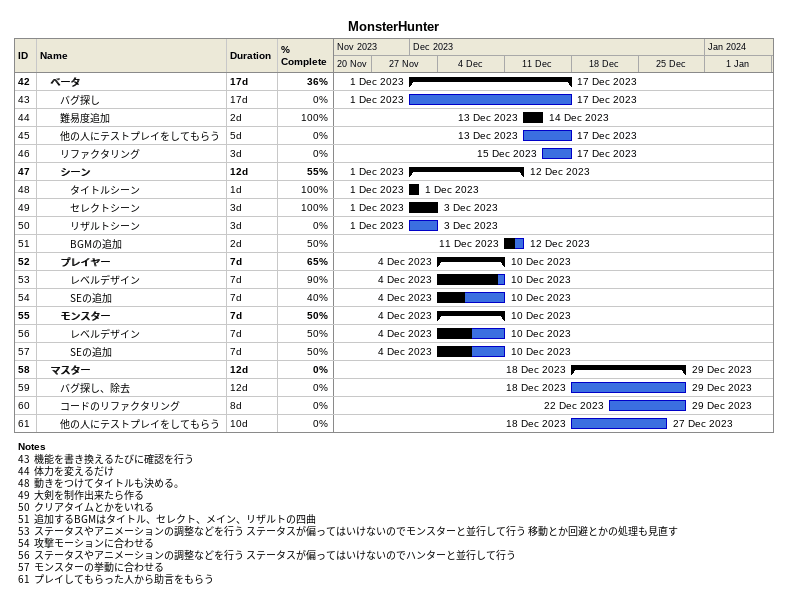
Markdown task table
MonsterHunter

| ID | Level | Task | Duration | Start | Finish | % complete |
|---|---|---|---|---|---|---|
| 42 | 2 | **ベータ** | 17d | 2023-12-01 | 2023-12-17 | 36 |
| 43 | 3 | バグ探し | 17d | 2023-12-01 | 2023-12-17 | 0 |
| 44 | 3 | 難易度追加 | 2d | 2023-12-13 | 2023-12-14 | 100 |
| 45 | 3 | 他の人にテストプレイをしてもらう | 5d | 2023-12-13 | 2023-12-17 | 0 |
| 46 | 3 | リファクタリング | 3d | 2023-12-15 | 2023-12-17 | 0 |
| 47 | 3 | **シーン** | 12d | 2023-12-01 | 2023-12-12 | 55 |
| 48 | 4 | タイトルシーン | 1d | 2023-12-01 | 2023-12-01 | 100 |
| 49 | 4 | セレクトシーン | 3d | 2023-12-01 | 2023-12-03 | 100 |
| 50 | 4 | リザルトシーン | 3d | 2023-12-01 | 2023-12-03 | 0 |
| 51 | 4 | BGMの追加 | 2d | 2023-12-11 | 2023-12-12 | 50 |
| 52 | 3 | **プレイヤー** | 7d | 2023-12-04 | 2023-12-10 | 65 |
| 53 | 4 | レベルデザイン | 7d | 2023-12-04 | 2023-12-10 | 90 |
| 54 | 4 | SEの追加 | 7d | 2023-12-04 | 2023-12-10 | 40 |
| 55 | 3 | **モンスター** | 7d | 2023-12-04 | 2023-12-10 | 50 |
| 56 | 4 | レベルデザイン | 7d | 2023-12-04 | 2023-12-10 | 50 |
| 57 | 4 | SEの追加 | 7d | 2023-12-04 | 2023-12-10 | 50 |
| 58 | 2 | **マスター** | 12d | 2023-12-18 | 2023-12-29 | 0 |
| 59 | 3 | バグ探し、除去 | 12d | 2023-12-18 | 2023-12-29 | 0 |
| 60 | 3 | コードのリファクタリング | 8d | 2023-12-22 | 2023-12-29 | 0 |
| 61 | 3 | 他の人にテストプレイをしてもらう | 10d | 2023-12-18 | 2023-12-27 | 0 |

Notes
- 43: 機能を書き換えるたびに確認を行う
- 44: 体力を変えるだけ
- 48: 動きをつけてタイトルも決める。
- 49: 大剣を制作出来たら作る
- 50: クリアタイムとかをいれる
- 51: 追加するBGMはタイトル、セレクト、メイン、リザルトの四曲
- 53: ステータスやアニメーションの調整などを行う ステータスが偏ってはいけないのでモンスターと並行して行う 移動とか回避とかの処理も見直す
- 54: 攻撃モーションに合わせる
- 56: ステータスやアニメーションの調整などを行う ステータスが偏ってはいけないのでハンターと並行して行う
- 57: モンスターの挙動に合わせる
- 61: プレイしてもらった人から助言をもらう
